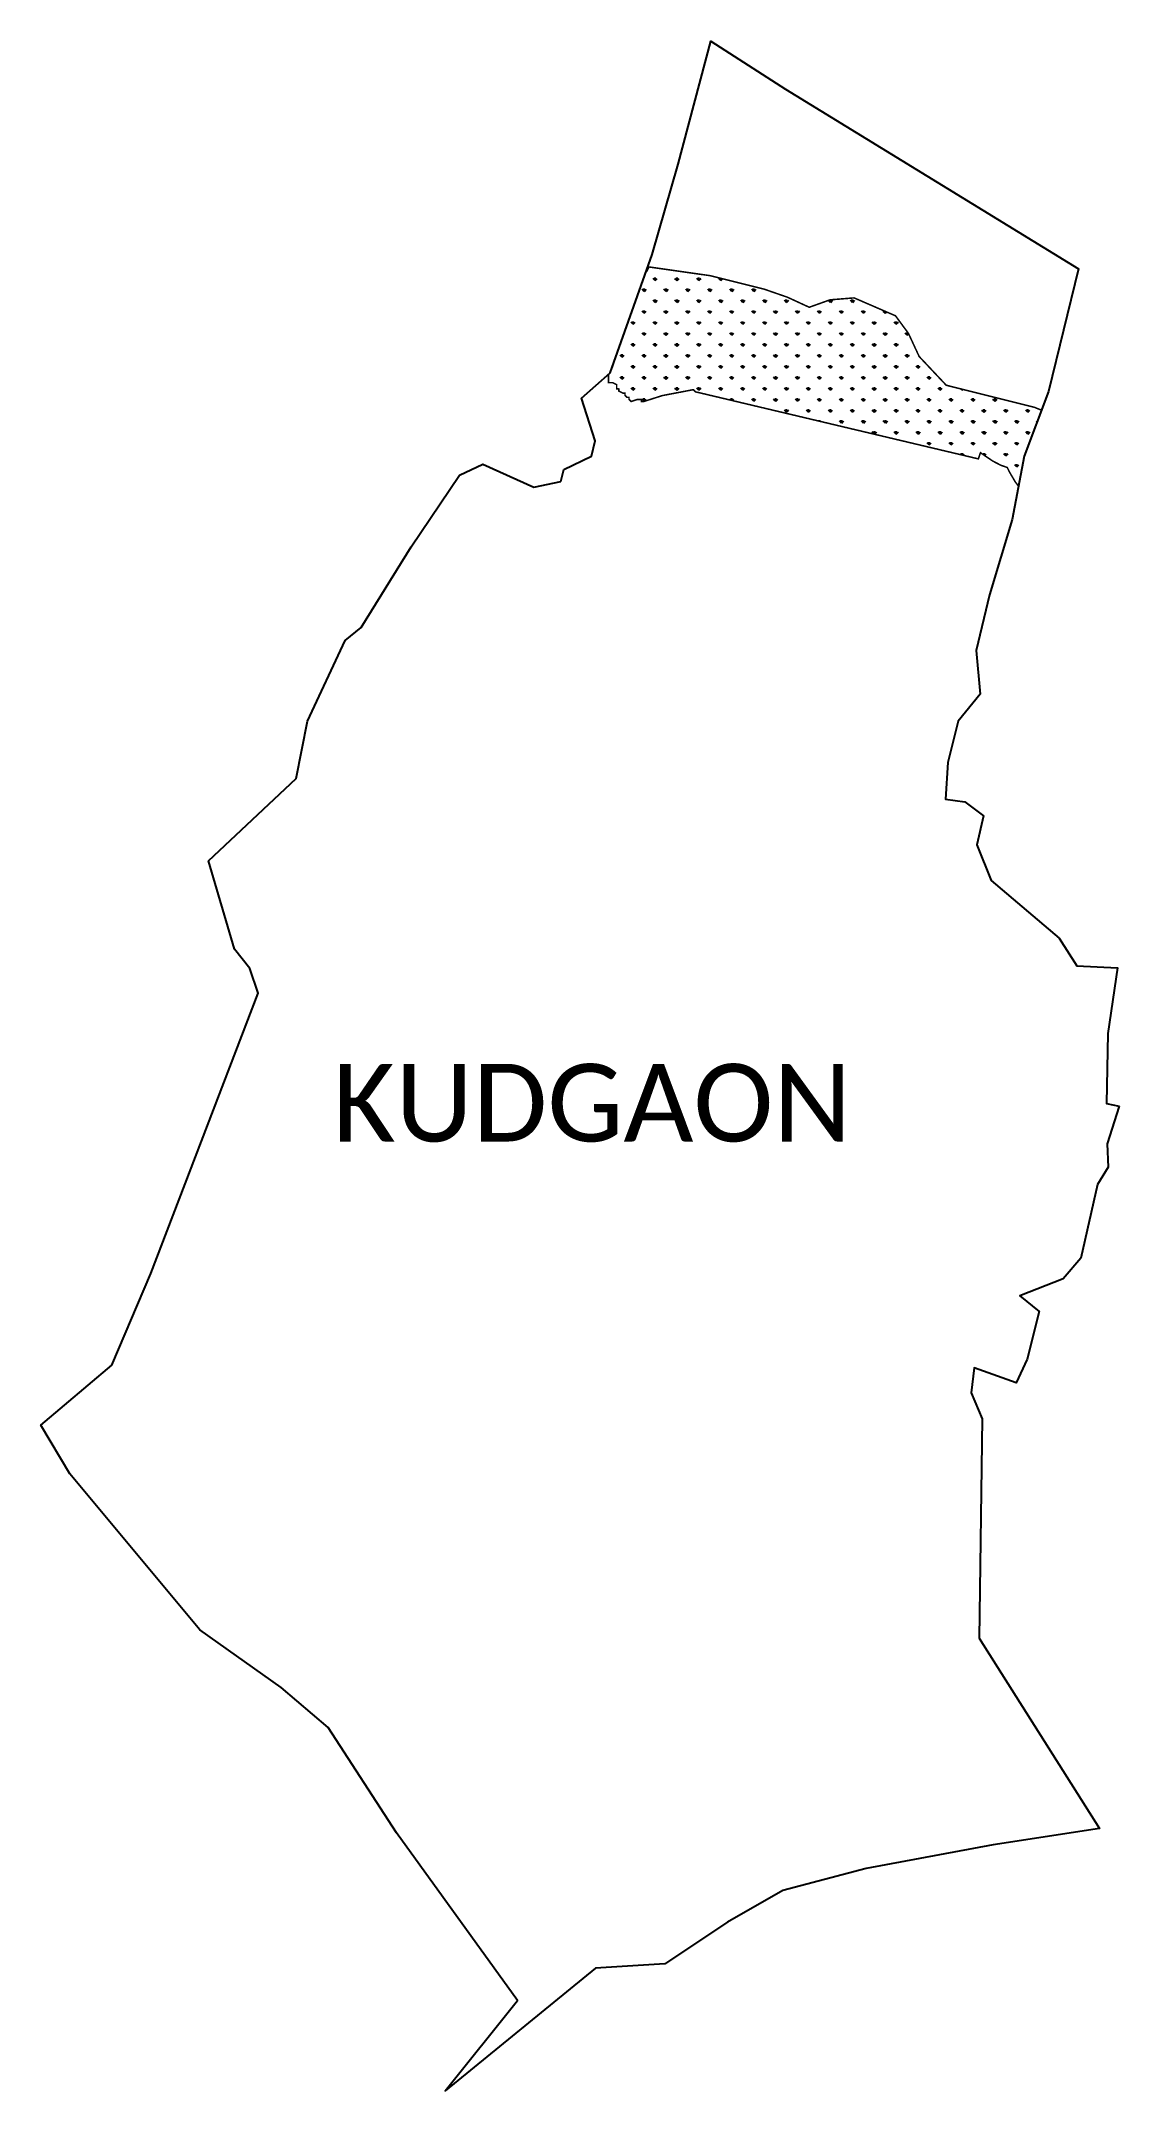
# Model space of a CAD drawing. Extents: x 284469 to 286555, y 2015106 to 2019069.
import ezdxf

# ---------------------------------------------------------------- set-up
doc = ezdxf.new("R2010")
doc.units = ezdxf.units.MI
doc.header["$MEASUREMENT"] = 0
for name, color, linetype in [('MANGROOVES', 112, 'Continuous'), ('village', 3, 'Continuous'), ('VILLAGE NAME', 250, 'Continuous')]:
    doc.layers.add(name, color=color, linetype=linetype)
doc.styles.get("Standard").update_dxf_attribs({"font": 'simplex.shx'})

msp = doc.modelspace()

# ---------------------------------------------------------------- hatches: boundary and pattern name
at = {"layer": 'MANGROOVES'}
h = msp.add_hatch(dxfattribs=at)
h.set_pattern_fill('GRASS', color=256, scale=30)
h.paths.add_polyline_path([(286122.1, 2018537.6), (286042.1, 2018572.2), (285995.6, 2018568.5), (285955.2, 2018554.1), (285913.1, 2018573.5), (285868.9, 2018588.8), (285763.4, 2018615.2), (285645.2, 2018632), (285641.2, 2018624), (285639, 2018621.9), (285569.8, 2018427.5), (285567, 2018425), (285566.9, 2018408.4), (285574.9, 2018408.4), (285582.8, 2018404.3), (285582.8, 2018396.3), (285586.8, 2018396.2), (285586.7, 2018392.2), (285594.7, 2018388.1), (285598.7, 2018388.1), (285598.7, 2018384.1), (285602.6, 2018380), (285606.6, 2018380), (285606.6, 2018376), (285610.6, 2018371.9), (285622.6, 2018375.8), (285630.6, 2018375.7), (285630.6, 2018371.7), (285634.6, 2018371.7), (285670.8, 2018383.3), (285731, 2018394.8), (285734.9, 2018390.7), (286282.4, 2018261), (286286.5, 2018272.9), (286298.4, 2018264.8), (286310.4, 2018256.7), (286326.3, 2018248.5), (286338.3, 2018244.4), (286342.2, 2018236.3), (286354, 2018216.2), (286360, 2018208.5), (286371, 2018266.3), (286404.3, 2018355.3), (286391.4, 2018360.5), (286220.2, 2018403.4), (286167.9, 2018458.9), (286147.2, 2018503.5)])

# ---------------------------------------------------------------- linework, layer by layer
at = {"layer": 'MANGROOVES', "const_width": 2.98}
for points in [[(286404.3, 2018355.3), (286391.4, 2018360.5), (286220.2, 2018403.4), (286167.9, 2018458.9), (286147.2, 2018503.5), (286122.1, 2018537.6), (286042.1, 2018572.2), (285995.6, 2018568.5), (285955.2, 2018554.1), (285913.1, 2018573.5), (285868.9, 2018588.8), (285763.4, 2018615.2), (285645.2, 2018632), (285641.2, 2018624), (285637.1, 2018620.1)], [(285567, 2018424.8), (285566.9, 2018408.4), (285574.9, 2018408.4), (285582.8, 2018404.3), (285582.8, 2018396.3), (285586.8, 2018396.2), (285586.7, 2018392.2), (285594.7, 2018388.1), (285598.7, 2018388.1), (285598.7, 2018384.1), (285602.6, 2018380), (285606.6, 2018380), (285606.6, 2018376), (285610.6, 2018371.9), (285622.6, 2018375.8), (285630.6, 2018375.7), (285630.6, 2018371.7), (285634.6, 2018371.7), (285670.8, 2018383.3), (285731, 2018394.8), (285734.9, 2018390.7), (286282.4, 2018261), (286286.5, 2018272.9), (286298.4, 2018264.8), (286310.4, 2018256.7), (286326.3, 2018248.5), (286338.3, 2018244.4), (286342.2, 2018236.3), (286354, 2018216.2), (286360, 2018208.5)]]:
    msp.add_lwpolyline(points, dxfattribs=at)
at = {"layer": 'village', "flags": 128}
msp.add_lwpolyline([(285422.7, 2018206.2), (285474.9, 2018217.5)], dxfattribs=at)
at = {"layer": 'village'}
for points in [[(285474.9, 2018217.5, 0), (285480.6, 2018240.4, 0), (285534, 2018266, 0), (285540.9, 2018296.1, 0), (285514.9, 2018378.2, 0), (285569.8, 2018427.5, 0), (285651.1, 2018656, 0), (285701.4, 2018830.9, 0), (285765.1, 2019068.8, 0), (285909.6, 2018975.5, 0), (286476.2, 2018628.2, 0), (286417.8, 2018391.3, 0), (286371, 2018266.3, 0), (286347.9, 2018144.1, 0), (286304.3, 2017998.3, 0), (286278.5, 2017890.4, 0), (286285.7, 2017806, 0), (286243.6, 2017753.8, 0), (286223.5, 2017674.1, 0), (286219, 2017602.9, 0), (286256.5, 2017598.3, 0), (286292.5, 2017570.8, 0), (286279.7, 2017514.9, 0), (286307, 2017446.1, 0), (286438.6, 2017334.6, 0), (286472.8, 2017281.2, 0), (286551.7, 2017277.4, 0), (286533, 2017150.3, 0), (286530.6, 2017015, 0), (286554.6, 2017009.5, 0)], [(286554.6, 2017009.5, 0), (286531.5, 2016937.1, 0), (286533.7, 2016891.6, 0), (286512.7, 2016858, 0), (286480.8, 2016715.5, 0), (286446.2, 2016675.8, 0), (286362.5, 2016642.9, 0), (286400.3, 2016613, 0), (286376.8, 2016520.8, 0), (286355.6, 2016474.7, 0), (286274.3, 2016503.5, 0), (286268.4, 2016455.3, 0), (286289.6, 2016405.1, 0), (286284, 2015981.3, 0), (286516.7, 2015613.3, 0), (286311.1, 2015581.5, 0), (286065.1, 2015535.7, 0), (285904, 2015493.5, 0), (285796.8, 2015432.2, 0), (285676, 2015351.6, 0), (285541.6, 2015343.3, 0), (285251.2, 2015105.8, 0), (285390.6, 2015280.9, 0), (285156.7, 2015604.8, 0), (285024.7, 2015808.2, 0), (284933.6, 2015886, 0), (284776.2, 2015997.1, 0), (284525.1, 2016299, 0), (284468.9, 2016392.9, 0), (284606.1, 2016508.8, 0), (284681.7, 2016686.3, 0), (284889.4, 2017227.8, 0), (284873.3, 2017275.8, 0), (284843.3, 2017313.4, 0), (284793.3, 2017483.7, 0), (284962.7, 2017643.4, 0), (284984.6, 2017753.9, 0), (285057.7, 2017909.9, 0), (285088.2, 2017934.9, 0), (285185.1, 2018091.1, 0), (285278.9, 2018229.8, 0), (285324, 2018250.9, 0), (285422.7, 2018206.2, 0)]]:
    msp.add_polyline3d(points, dxfattribs=at)

# ---------------------------------------------------------------- texts
at = {"layer": 'VILLAGE NAME', "insert": (285033.1, 2017091.3), "char_height": 150, "attachment_point": 1}
msp.add_mtext_dynamic_manual_height_columns('{\\fCalibri|b0|i0|c0|p34;KUDGAON}', width=1877.914, gutter_width=1, heights=[0], dxfattribs=at)

doc.saveas('drawing.dxf')
